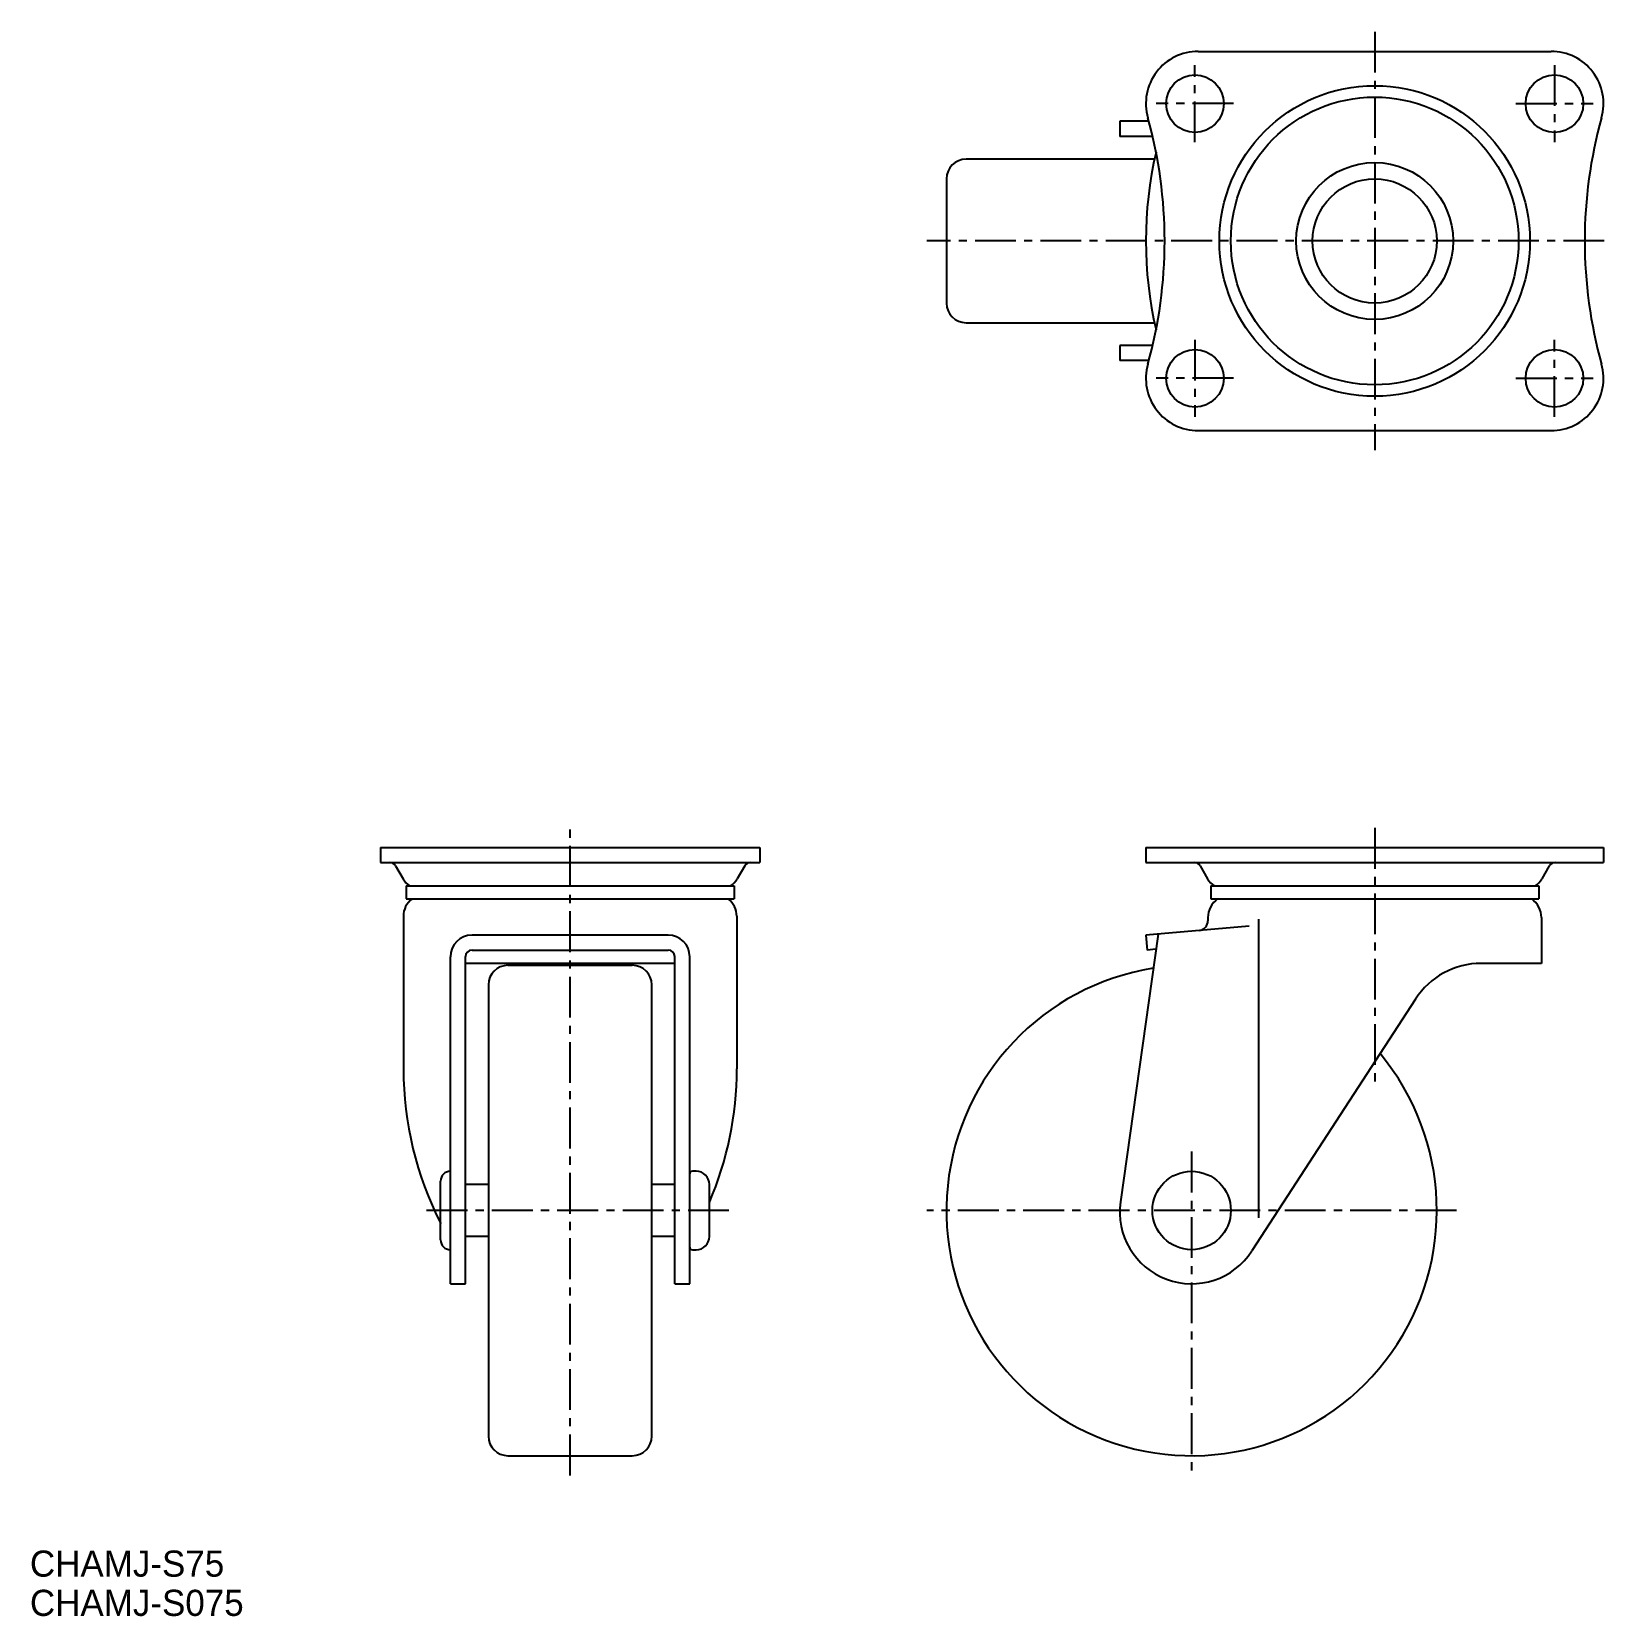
# Model space of a CAD drawing. Extents: x 375 to 616, y 18 to 260.
import ezdxf

# ---------------------------------------------------------------- set-up
doc = ezdxf.new("R2010")
doc.units = 0
doc.header["$LTSCALE"] = 5
doc.linetypes.add('CENTER', pattern=[2, 1.25, -0.25, 0.25, -0.25])
doc.layers.get('0').update_dxf_attribs({"linetype": 'CONTINUOUS'})
doc.layers.add('CENTER', color=1, linetype='CENTER')

msp = doc.modelspace()

# ---------------------------------------------------------------- linework, layer by layer
at = {"color": 7, "linetype": 'CONTINUOUS'}
for p, q in [((553.8, 256.83), (607.8, 256.83)), ((541.8, 246.13), (541.8, 243.83)), ((546.25, 246.13), (541.8, 246.13)), ((546.83, 243.83), (541.8, 243.83)), ((547.12, 240.33), (518.3, 240.33)), ((515.3, 237.33), (515.3, 218.33)), ((518.3, 215.33), (547.12, 215.33)), ((541.8, 211.83), (541.8, 209.53)), ((546.83, 211.83), (541.8, 211.83)), ((546.25, 209.53), (541.8, 209.53)), ((553.8, 198.83), (607.8, 198.83)), ((428.73, 135.07), (486.73, 135.07)), ((428.73, 135.07), (428.73, 132.77)), ((486.73, 135.07), (486.73, 132.77)), ((545.81, 135.07), (615.79, 135.07)), ((545.81, 135.07), (545.81, 132.77)), ((615.79, 135.07), (615.79, 132.77)), ((428.73, 132.77), (486.73, 132.77)), ((431.02, 132.27), (432.18, 130.27)), ((484.44, 132.27), (483.29, 130.27)), ((545.81, 132.77), (615.79, 132.77)), ((554.09, 132.27), (555.25, 130.27)), ((607.51, 132.27), (606.36, 130.27)), ((432.65, 129.21), (482.82, 129.21)), ((432.65, 129.21), (432.65, 127.21)), ((482.82, 129.21), (482.82, 127.21)), ((555.72, 129.21), (555.72, 127.21)), ((555.72, 129.21), (605.88, 129.21)), ((605.88, 129.21), (605.88, 127.21)), ((432.65, 127.21), (482.82, 127.21)), ((555.72, 127.21), (605.88, 127.21)), ((432.23, 124.56), (432.23, 101.21)), ((483.23, 124.56), (483.23, 101.21)), ((555.3, 124.36), (555.3, 123.89)), ((563.04, 124.11), (563.04, 78.46)), ((606.3, 124.36), (606.3, 117.36)), ((472.73, 121.68), (442.73, 121.68)), ((547.66, 121.84), (541.91, 80.9)), ((561.62, 123.06), (545.8, 121.68)), ((545.8, 121.68), (546, 119.39)), ((442.73, 119.39), (472.73, 119.39)), ((547.33, 119.51), (546, 119.39)), ((439.43, 68.37), (439.43, 118.38)), ((441.73, 68.37), (441.73, 118.39)), ((473.73, 117.36), (441.73, 117.36)), ((448.23, 117.07), (467.23, 117.07)), ((473.73, 68.37), (473.73, 118.39)), ((476.03, 68.37), (476.03, 118.38)), ((606.3, 117.36), (597.1, 117.36)), ((445.23, 114.07), (445.23, 45.07)), ((470.23, 45.07), (470.23, 114.07)), ((587.04, 111.9), (562.03, 73.38)), ((477.03, 85.57), (476.43, 85.57)), ((437.93, 75.07), (437.93, 84.07)), ((445.23, 83.57), (441.73, 83.57)), ((473.73, 83.57), (470.23, 83.57)), ((479.03, 75.57), (479.03, 83.57)), ((445.23, 75.57), (441.73, 75.57)), ((473.73, 75.57), (470.23, 75.57)), ((476.43, 73.57), (477.03, 73.57)), ((439.43, 68.37), (441.73, 68.37)), ((473.73, 68.37), (476.03, 68.37)), ((448.23, 42.07), (467.23, 42.07))]:
    msp.add_line(p, q, dxfattribs=at)
for centre, radius in [((553.3, 248.83), 4.4), ((608.3, 248.83), 4.4), ((580.8, 227.83), 23.75), ((580.8, 227.83), 22), ((580.8, 227.83), 12), ((580.8, 227.83), 9.5), ((553.3, 206.83), 4.4), ((608.3, 206.83), 4.4), ((552.8, 79.57), 6)]:
    msp.add_circle(centre, radius, dxfattribs=at)
for centre, radius, start, end in [((553.8, 248.83), 8, 90, 195.6185), ((607.8, 248.83), 8, 344.3815, 90), ((478.68, 227.83), 70, 344.3815, 15.6185), ((682.92, 227.83), 70, 164.3815, 195.6185), ((518.3, 237.33), 3, 90, 180), ((605.8, 227.83), 60, 166.9342, 193.0658), ((518.3, 218.33), 3, 180, 270), ((553.8, 206.83), 8, 164.3815, 270), ((607.8, 206.83), 8, 270, 15.6185), ((430.16, 131.77), 1, 30, 90), ((485.31, 131.77), 1, 90, 150), ((553.23, 131.77), 1, 30, 90), ((608.38, 131.77), 1, 90, 150), ((434.78, 131.77), 3, 210, 238.5761), ((480.69, 131.77), 3, 301.4239, 330), ((557.84, 131.77), 3, 210, 238.5761), ((603.76, 131.77), 3, 301.4239, 330), ((435.53, 124.56), 3.3, 126.5795, 180), ((479.93, 124.56), 3.3, 0, 53.4205), ((558.8, 124.36), 3.5, 125.4832, 180), ((602.8, 124.36), 3.5, 0, 54.5168), ((553.8, 123.89), 1.5, 275, 0), ((442.73, 118.38), 3.3, 90, 180), ((472.73, 118.38), 3.3, 0, 90), ((442.73, 118.39), 1, 90, 180), ((472.73, 118.39), 1, 0, 90), ((448.23, 114.07), 3, 90, 180), ((467.23, 114.07), 3, 0, 90), ((552.8, 79.57), 37.5, 99.0138, 39.7682), ((597.1, 105.36), 12, 90, 147), ((483.98, 101.21), 51.74, 180, 207.1464), ((431.49, 101.21), 51.74, 336.756, 0), ((439.43, 84.07), 1.5, 90, 180), ((476.43, 85.17), 0.4, 90, 180), ((477.03, 83.57), 2, 0, 90), ((552.8, 79.37), 11, 172.0006, 327), ((477.03, 75.57), 2, 270, 0), ((439.43, 75.07), 1.5, 180, 270), ((476.43, 73.97), 0.4, 180, 270), ((448.23, 45.07), 3, 180, 270), ((467.23, 45.07), 3, 270, 360)]:
    msp.add_arc(centre, radius, start, end, dxfattribs=at)
at = {"layer": 'CENTER', "color": 1, "linetype": 'CENTER'}
for p, q in [((580.8, 259.83), (580.8, 195.83)), ((553.3, 242.93), (553.3, 254.73)), ((608.3, 254.73), (608.3, 242.93)), ((559.2, 248.83), (547.4, 248.83)), ((602.4, 248.83), (614.2, 248.83)), ((615.92, 227.83), (512.3, 227.83)), ((553.3, 212.73), (553.3, 200.93)), ((608.3, 200.93), (608.3, 212.73)), ((559.2, 206.83), (547.4, 206.83)), ((602.4, 206.83), (614.2, 206.83)), ((457.73, 39.07), (457.73, 138.07)), ((580.8, 138.07), (580.8, 99.29)), ((552.8, 88.57), (552.8, 39.07)), ((482.03, 79.57), (434.93, 79.57)), ((593.3, 79.57), (512.3, 79.57))]:
    msp.add_line(p, q, dxfattribs=at)

# ---------------------------------------------------------------- texts
at = {"color": 7, "linetype": 'CONTINUOUS'}
for s, p in [('CHAMJ-S75', (375.11, 23.57)), ('CHAMJ-S075', (375.11, 17.57))]:
    msp.add_text(s, height=4, dxfattribs=at).set_placement(p)

doc.saveas('drawing.dxf')
